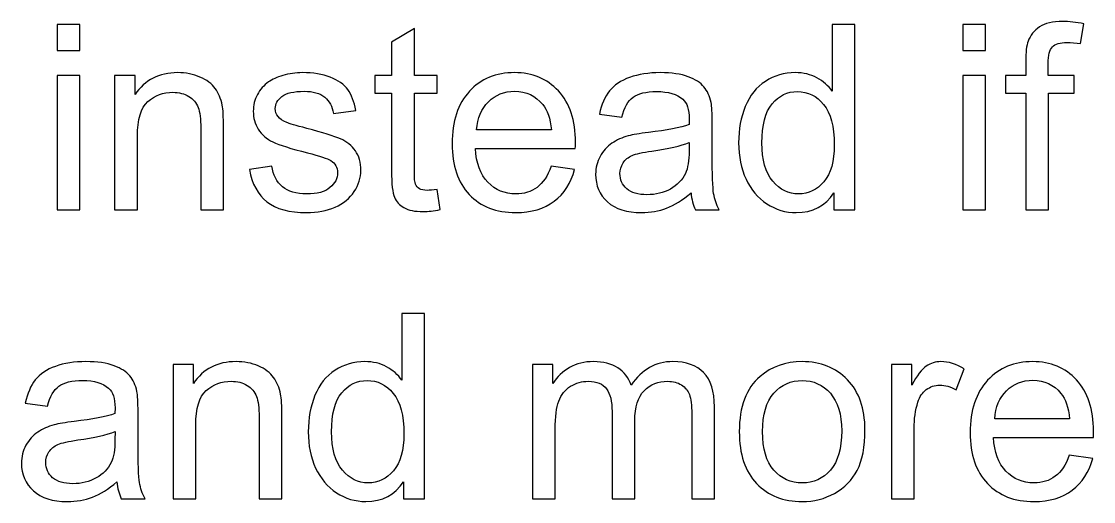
# Model space of a CAD drawing. Header units: millimetres. Extents: x 198 to 2216, y -963 to 151.
# Drawn here: x 632.9 to 738.2, y -942.4 to -895.3 of the extents above; entities that cross this region are included whole.
import ezdxf

# ---------------------------------------------------------------- set-up
doc = ezdxf.new("R2010")
doc.units = ezdxf.units.MM
doc.header["$MEASUREMENT"] = 0
doc.layers.add('Layer 1', color=7, linetype='Continuous')

msp = doc.modelspace()

# ---------------------------------------------------------------- linework, layer by layer
at = {"layer": 'Layer 1', "color": 250}
for points, knots in [([(636.4208, -898.1179), (636.4208, -898.1179), (636.4208, -895.5779), (636.4208, -895.5779), (636.4208, -895.5779), (638.656, -895.5779), (638.656, -895.5779), (638.656, -895.5779), (638.656, -898.1179), (638.656, -898.1179), (638.656, -898.1179), (636.4208, -898.1179), (636.4208, -898.1179)], [0, 0, 0, 0, 0.25, 0.25, 0.25, 0.5, 0.5, 0.5, 0.75, 0.75, 0.75, 1, 1, 1, 1]), ([(673.7418, -911.7704), (673.7418, -911.7704), (674.0466, -913.7431), (674.0466, -913.7431), (673.4201, -913.8744), (672.857, -913.9421), (672.366, -913.9421), (671.5574, -913.9421), (670.9309, -913.8151), (670.4821, -913.5569), (670.0376, -913.2986), (669.7244, -912.9642), (669.5423, -912.5451), (669.3603, -912.126), (669.2714, -911.2455), (669.2714, -909.9035), (669.2714, -909.9035), (669.2714, -902.3089), (669.2714, -902.3089), (669.2714, -902.3089), (667.6204, -902.3089), (667.6204, -902.3089), (667.6204, -902.3089), (667.6204, -900.5817), (667.6204, -900.5817), (667.6204, -900.5817), (669.2714, -900.5817), (669.2714, -900.5817), (669.2714, -900.5817), (669.2714, -897.322), (669.2714, -897.322), (669.2714, -897.322), (671.5066, -895.9801), (671.5066, -895.9801), (671.5066, -895.9801), (671.5066, -900.5817), (671.5066, -900.5817), (671.5066, -900.5817), (673.7418, -900.5817), (673.7418, -900.5817), (673.7418, -900.5817), (673.7418, -902.3089), (673.7418, -902.3089), (673.7418, -902.3089), (671.5066, -902.3089), (671.5066, -902.3089), (671.5066, -902.3089), (671.5066, -910.0305), (671.5066, -910.0305), (671.5066, -910.6697), (671.5447, -911.0804), (671.6251, -911.2624), (671.7013, -911.4444), (671.8283, -911.5884), (672.0061, -911.6984), (672.1839, -911.8043), (672.4379, -911.8593), (672.7681, -911.8593), (673.0137, -911.8593), (673.3396, -911.8297), (673.7418, -911.7704)], [0, 0, 0, 0, 0.05, 0.05, 0.05, 0.1, 0.1, 0.1, 0.15, 0.15, 0.15, 0.2, 0.2, 0.2, 0.25, 0.25, 0.25, 0.3, 0.3, 0.3, 0.35, 0.35, 0.35, 0.4, 0.4, 0.4, 0.45, 0.45, 0.45, 0.5, 0.5, 0.5, 0.55, 0.55, 0.55, 0.6, 0.6, 0.6, 0.65, 0.65, 0.65, 0.7, 0.7, 0.7, 0.75, 0.75, 0.75, 0.8, 0.8, 0.8, 0.85, 0.85, 0.85, 0.9, 0.9, 0.9, 0.95, 0.95, 0.95, 1, 1, 1, 1]), ([(712.7096, -913.7643), (712.7096, -913.7643), (712.7096, -912.0921), (712.7096, -912.0921), (711.8756, -913.3918), (710.648, -914.0437), (709.0266, -914.0437), (707.9767, -914.0437), (707.0115, -913.7558), (706.1352, -913.1759), (705.2547, -912.6001), (704.5731, -911.7916), (704.0863, -910.7586), (703.6037, -909.7215), (703.3624, -908.5319), (703.3624, -907.1857), (703.3624, -905.8734), (703.5825, -904.6838), (704.0186, -903.6128), (704.4588, -902.546), (705.115, -901.7247), (705.9913, -901.1574), (706.8634, -900.5859), (707.8455, -900.3023), (708.925, -900.3023), (709.7209, -900.3023), (710.4278, -900.4716), (711.0459, -900.8061), (711.664, -901.1405), (712.1677, -901.5808), (712.5572, -902.1184), (712.5572, -902.1184), (712.5572, -895.5779), (712.5572, -895.5779), (712.5572, -895.5779), (714.7924, -895.5779), (714.7924, -895.5779), (714.7924, -895.5779), (714.7924, -913.7643), (714.7924, -913.7643), (714.7924, -913.7643), (712.7096, -913.7643), (712.7096, -913.7643)], [0, 0, 0, 0, 0.07142857, 0.07142857, 0.07142857, 0.14285714, 0.14285714, 0.14285714, 0.21428571, 0.21428571, 0.21428571, 0.28571429, 0.28571429, 0.28571429, 0.35714286, 0.35714286, 0.35714286, 0.42857143, 0.42857143, 0.42857143, 0.5, 0.5, 0.5, 0.57142857, 0.57142857, 0.57142857, 0.64285714, 0.64285714, 0.64285714, 0.71428571, 0.71428571, 0.71428571, 0.78571429, 0.78571429, 0.78571429, 0.85714286, 0.85714286, 0.85714286, 0.92857143, 0.92857143, 0.92857143, 1, 1, 1, 1]), ([(725.3842, -898.1179), (725.3842, -898.1179), (725.3842, -895.5779), (725.3842, -895.5779), (725.3842, -895.5779), (727.6194, -895.5779), (727.6194, -895.5779), (727.6194, -895.5779), (727.6194, -898.1179), (727.6194, -898.1179), (727.6194, -898.1179), (725.3842, -898.1179), (725.3842, -898.1179)], [0, 0, 0, 0, 0.25, 0.25, 0.25, 0.5, 0.5, 0.5, 0.75, 0.75, 0.75, 1, 1, 1, 1]), ([(731.5606, -913.7643), (731.5606, -913.7643), (731.5606, -902.3089), (731.5606, -902.3089), (731.5606, -902.3089), (729.5794, -902.3089), (729.5794, -902.3089), (729.5794, -902.3089), (729.5794, -900.5817), (729.5794, -900.5817), (729.5794, -900.5817), (731.5606, -900.5817), (731.5606, -900.5817), (731.5606, -900.5817), (731.5606, -899.1847), (731.5606, -899.1847), (731.5606, -898.2999), (731.6368, -897.6438), (731.7934, -897.2162), (732.0093, -896.6405), (732.3819, -896.1706), (732.9237, -895.8107), (733.4614, -895.4509), (734.2191, -895.2731), (735.1928, -895.2731), (735.8236, -895.2731), (736.5178, -895.3493), (737.2798, -895.4975), (737.2798, -895.4975), (736.9454, -897.4533), (736.9454, -897.4533), (736.4797, -897.3728), (736.0437, -897.3305), (735.6288, -897.3305), (734.9515, -897.3305), (734.4731, -897.4744), (734.1895, -897.7623), (733.9101, -898.0502), (733.7704, -898.5878), (733.7704, -899.3752), (733.7704, -899.3752), (733.7704, -900.5817), (733.7704, -900.5817), (733.7704, -900.5817), (736.3358, -900.5817), (736.3358, -900.5817), (736.3358, -900.5817), (736.3358, -902.3089), (736.3358, -902.3089), (736.3358, -902.3089), (733.7958, -902.3089), (733.7958, -902.3089), (733.7958, -902.3089), (733.7958, -913.7643), (733.7958, -913.7643), (733.7958, -913.7643), (731.5606, -913.7643), (731.5606, -913.7643)], [0, 0, 0, 0, 0.05263158, 0.05263158, 0.05263158, 0.10526316, 0.10526316, 0.10526316, 0.15789474, 0.15789474, 0.15789474, 0.21052632, 0.21052632, 0.21052632, 0.26315789, 0.26315789, 0.26315789, 0.31578947, 0.31578947, 0.31578947, 0.36842105, 0.36842105, 0.36842105, 0.42105263, 0.42105263, 0.42105263, 0.47368421, 0.47368421, 0.47368421, 0.52631579, 0.52631579, 0.52631579, 0.57894737, 0.57894737, 0.57894737, 0.63157895, 0.63157895, 0.63157895, 0.68421053, 0.68421053, 0.68421053, 0.73684211, 0.73684211, 0.73684211, 0.78947368, 0.78947368, 0.78947368, 0.84210526, 0.84210526, 0.84210526, 0.89473684, 0.89473684, 0.89473684, 0.94736842, 0.94736842, 0.94736842, 1, 1, 1, 1]), ([(642.0638, -913.7643), (642.0638, -913.7643), (642.0638, -900.5817), (642.0638, -900.5817), (642.0638, -900.5817), (644.0704, -900.5817), (644.0704, -900.5817), (644.0704, -900.5817), (644.0704, -902.4528), (644.0704, -902.4528), (645.0356, -901.0177), (646.4326, -900.3023), (648.2572, -900.3023), (649.053, -900.3023), (649.7812, -900.4462), (650.4458, -900.7299), (651.1104, -901.0135), (651.61, -901.3903), (651.9402, -901.8517), (652.2704, -902.3131), (652.5032, -902.8635), (652.6344, -903.4985), (652.7149, -903.9133), (652.7572, -904.6372), (652.7572, -905.6702), (652.7572, -905.6702), (652.7572, -913.7643), (652.7572, -913.7643), (652.7572, -913.7643), (650.522, -913.7643), (650.522, -913.7643), (650.522, -913.7643), (650.522, -905.7548), (650.522, -905.7548), (650.522, -904.8447), (650.4373, -904.1631), (650.2638, -903.7144), (650.0902, -903.2656), (649.7812, -902.9058), (649.3409, -902.6349), (648.9006, -902.3682), (648.3799, -902.2327), (647.7873, -902.2327), (646.839, -902.2327), (646.022, -902.5333), (645.3319, -903.1386), (644.6419, -903.7398), (644.299, -904.887), (644.299, -906.5719), (644.299, -906.5719), (644.299, -913.7643), (644.299, -913.7643), (644.299, -913.7643), (642.0638, -913.7643), (642.0638, -913.7643)], [0, 0, 0, 0, 0.05555556, 0.05555556, 0.05555556, 0.11111111, 0.11111111, 0.11111111, 0.16666667, 0.16666667, 0.16666667, 0.22222222, 0.22222222, 0.22222222, 0.27777778, 0.27777778, 0.27777778, 0.33333333, 0.33333333, 0.33333333, 0.38888889, 0.38888889, 0.38888889, 0.44444444, 0.44444444, 0.44444444, 0.5, 0.5, 0.5, 0.55555556, 0.55555556, 0.55555556, 0.61111111, 0.61111111, 0.61111111, 0.66666667, 0.66666667, 0.66666667, 0.72222222, 0.72222222, 0.72222222, 0.77777778, 0.77777778, 0.77777778, 0.83333333, 0.83333333, 0.83333333, 0.88888889, 0.88888889, 0.88888889, 0.94444444, 0.94444444, 0.94444444, 1, 1, 1, 1]), ([(655.3014, -909.8273), (655.3014, -909.8273), (657.5112, -909.4717), (657.5112, -909.4717), (657.634, -910.3565), (657.9811, -911.0338), (658.5484, -911.5079), (659.1156, -911.9778), (659.9115, -912.2149), (660.9275, -912.2149), (661.9562, -912.2149), (662.7182, -912.0075), (663.2177, -911.5884), (663.713, -911.1735), (663.9628, -910.6824), (663.9628, -910.1194), (663.9628, -909.6156), (663.7384, -909.2177), (663.2939, -908.9298), (662.9807, -908.7309), (662.2187, -908.4811), (661.0079, -908.1721), (659.3739, -907.7614), (658.2436, -907.4058), (657.6086, -907.1053), (656.9778, -906.8005), (656.4994, -906.3856), (656.1735, -905.8522), (655.8475, -905.323), (655.6824, -904.7346), (655.6824, -904.0911), (655.6824, -903.5027), (655.8179, -902.9608), (656.0846, -902.4613), (656.3555, -901.9618), (656.7196, -901.5469), (657.181, -901.2167), (657.5281, -900.9627), (658.0023, -900.7468), (658.5992, -900.569), (659.2003, -900.3912), (659.8395, -900.3023), (660.5253, -900.3023), (661.5583, -900.3023), (662.4642, -900.4505), (663.2431, -900.751), (664.0263, -901.0474), (664.602, -901.4538), (664.9746, -901.9618), (665.3429, -902.474), (665.6011, -903.1556), (665.7408, -904.0107), (665.7408, -904.0107), (663.5564, -904.3155), (663.5564, -904.3155), (663.459, -903.6297), (663.1712, -903.0921), (662.697, -902.7068), (662.2229, -902.3216), (661.554, -902.1311), (660.6862, -902.1311), (659.666, -902.1311), (658.9336, -902.3004), (658.4976, -902.6391), (658.0615, -902.9778), (657.8414, -903.3757), (657.8414, -903.8287), (657.8414, -904.1165), (657.9303, -904.379), (658.1123, -904.6118), (658.2944, -904.8489), (658.578, -905.0479), (658.9675, -905.2045), (659.1918, -905.2892), (659.8438, -905.4797), (660.936, -905.776), (662.5108, -906.1951), (663.6114, -906.5422), (664.238, -906.8089), (664.8645, -907.0756), (665.3556, -907.4693), (665.7112, -907.9773), (666.071, -908.4896), (666.2488, -909.1246), (666.2488, -909.8866), (666.2488, -910.6274), (666.0329, -911.3259), (665.5969, -911.9821), (665.1608, -912.6382), (664.5343, -913.1462), (663.7173, -913.5061), (662.896, -913.8659), (661.9689, -914.0437), (660.936, -914.0437), (659.2257, -914.0437), (657.9176, -913.6881), (657.0201, -912.9811), (656.1227, -912.2699), (655.5512, -911.2201), (655.3014, -909.8273)], [0, 0, 0, 0, 0.03030303, 0.03030303, 0.03030303, 0.06060606, 0.06060606, 0.06060606, 0.09090909, 0.09090909, 0.09090909, 0.12121212, 0.12121212, 0.12121212, 0.15151515, 0.15151515, 0.15151515, 0.18181818, 0.18181818, 0.18181818, 0.21212121, 0.21212121, 0.21212121, 0.24242424, 0.24242424, 0.24242424, 0.27272727, 0.27272727, 0.27272727, 0.3030303, 0.3030303, 0.3030303, 0.33333333, 0.33333333, 0.33333333, 0.36363636, 0.36363636, 0.36363636, 0.39393939, 0.39393939, 0.39393939, 0.42424242, 0.42424242, 0.42424242, 0.45454545, 0.45454545, 0.45454545, 0.48484848, 0.48484848, 0.48484848, 0.51515152, 0.51515152, 0.51515152, 0.54545455, 0.54545455, 0.54545455, 0.57575758, 0.57575758, 0.57575758, 0.60606061, 0.60606061, 0.60606061, 0.63636364, 0.63636364, 0.63636364, 0.66666667, 0.66666667, 0.66666667, 0.6969697, 0.6969697, 0.6969697, 0.72727273, 0.72727273, 0.72727273, 0.75757576, 0.75757576, 0.75757576, 0.78787879, 0.78787879, 0.78787879, 0.81818182, 0.81818182, 0.81818182, 0.84848485, 0.84848485, 0.84848485, 0.87878788, 0.87878788, 0.87878788, 0.90909091, 0.90909091, 0.90909091, 0.93939394, 0.93939394, 0.93939394, 0.96969697, 0.96969697, 0.96969697, 1, 1, 1, 1]), ([(684.939, -909.4971), (684.939, -909.4971), (687.2504, -909.8019), (687.2504, -909.8019), (686.8906, -911.1439), (686.2175, -912.1895), (685.2353, -912.9303), (684.2532, -913.6712), (683.0001, -914.0437), (681.4719, -914.0437), (679.55, -914.0437), (678.026, -913.451), (676.8999, -912.2657), (675.7738, -911.0846), (675.2108, -909.4209), (675.2108, -907.2831), (675.2108, -905.0733), (675.7781, -903.3545), (676.9168, -902.1353), (678.0556, -900.9119), (679.533, -900.3023), (681.3491, -900.3023), (683.106, -900.3023), (684.5411, -900.8992), (685.6544, -902.0972), (686.7678, -903.2953), (687.3266, -904.9801), (687.3266, -907.1518), (687.3266, -907.2831), (687.3224, -907.482), (687.3139, -907.7445), (687.3139, -907.7445), (677.4968, -907.7445), (677.4968, -907.7445), (677.5815, -909.1881), (677.9879, -910.2972), (678.7245, -911.0634), (679.4568, -911.8297), (680.3755, -912.2149), (681.4719, -912.2149), (682.2889, -912.2149), (682.9874, -911.999), (683.5632, -911.5672), (684.1431, -911.1354), (684.6003, -910.4454), (684.939, -909.4971)], [0, 0, 0, 0, 0.06666667, 0.06666667, 0.06666667, 0.13333333, 0.13333333, 0.13333333, 0.2, 0.2, 0.2, 0.26666667, 0.26666667, 0.26666667, 0.33333333, 0.33333333, 0.33333333, 0.4, 0.4, 0.4, 0.46666667, 0.46666667, 0.46666667, 0.53333333, 0.53333333, 0.53333333, 0.6, 0.6, 0.6, 0.66666667, 0.66666667, 0.66666667, 0.73333333, 0.73333333, 0.73333333, 0.8, 0.8, 0.8, 0.86666667, 0.86666667, 0.86666667, 0.93333333, 0.93333333, 0.93333333, 1, 1, 1, 1]), ([(698.6846, -912.1133), (697.8549, -912.8203), (697.0548, -913.3156), (696.2885, -913.6077), (695.5223, -913.8998), (694.701, -914.0437), (693.8205, -914.0437), (692.3727, -914.0437), (691.2593, -913.6923), (690.4804, -912.9854), (689.7015, -912.2826), (689.312, -911.3809), (689.312, -910.2845), (689.312, -909.641), (689.4602, -909.0526), (689.7523, -908.5192), (690.0486, -907.9858), (690.4338, -907.5625), (690.908, -907.2407), (691.3863, -906.919), (691.9197, -906.6735), (692.5166, -906.5084), (692.9569, -906.3941), (693.6215, -906.284), (694.5063, -906.1739), (696.3097, -905.9623), (697.6432, -905.704), (698.4941, -905.4077), (698.5026, -905.1029), (698.5068, -904.9082), (698.5068, -904.8277), (698.5068, -903.9218), (698.2951, -903.2826), (697.8718, -902.91), (697.3003, -902.4063), (696.4494, -902.1565), (695.3233, -902.1565), (694.2692, -902.1565), (693.4903, -902.3428), (692.9908, -902.7111), (692.487, -903.0794), (692.1187, -903.7313), (691.8774, -904.6711), (691.8774, -904.6711), (689.693, -904.3663), (689.693, -904.3663), (689.892, -903.4307), (690.2179, -902.673), (690.6751, -902.0972), (691.1323, -901.5215), (691.7927, -901.0812), (692.6563, -900.768), (693.5157, -900.4589), (694.519, -900.3023), (695.6535, -900.3023), (696.7796, -900.3023), (697.6982, -900.4335), (698.4052, -900.7002), (699.1079, -900.9669), (699.6286, -901.2971), (699.9588, -901.6993), (700.289, -902.1015), (700.5219, -902.6095), (700.6573, -903.2233), (700.7293, -903.6043), (700.7674, -904.2901), (700.7674, -905.2765), (700.7674, -905.2765), (700.7674, -908.2398), (700.7674, -908.2398), (700.7674, -910.3099), (700.814, -911.618), (700.9071, -912.1726), (700.996, -912.7271), (701.1823, -913.2563), (701.4532, -913.7643), (701.4532, -913.7643), (699.1164, -913.7643), (699.1164, -913.7643), (698.892, -913.2944), (698.7481, -912.7441), (698.6846, -912.1133)], [0, 0, 0, 0, 0.03703704, 0.03703704, 0.03703704, 0.07407407, 0.07407407, 0.07407407, 0.11111111, 0.11111111, 0.11111111, 0.14814815, 0.14814815, 0.14814815, 0.18518519, 0.18518519, 0.18518519, 0.22222222, 0.22222222, 0.22222222, 0.25925926, 0.25925926, 0.25925926, 0.2962963, 0.2962963, 0.2962963, 0.33333333, 0.33333333, 0.33333333, 0.37037037, 0.37037037, 0.37037037, 0.40740741, 0.40740741, 0.40740741, 0.44444444, 0.44444444, 0.44444444, 0.48148148, 0.48148148, 0.48148148, 0.51851852, 0.51851852, 0.51851852, 0.55555556, 0.55555556, 0.55555556, 0.59259259, 0.59259259, 0.59259259, 0.62962963, 0.62962963, 0.62962963, 0.66666667, 0.66666667, 0.66666667, 0.7037037, 0.7037037, 0.7037037, 0.74074074, 0.74074074, 0.74074074, 0.77777778, 0.77777778, 0.77777778, 0.81481481, 0.81481481, 0.81481481, 0.85185185, 0.85185185, 0.85185185, 0.88888889, 0.88888889, 0.88888889, 0.92592593, 0.92592593, 0.92592593, 0.96296296, 0.96296296, 0.96296296, 1, 1, 1, 1]), ([(636.4208, -913.7643), (636.4208, -913.7643), (636.4208, -900.5817), (636.4208, -900.5817), (636.4208, -900.5817), (638.656, -900.5817), (638.656, -900.5817), (638.656, -900.5817), (638.656, -913.7643), (638.656, -913.7643), (638.656, -913.7643), (636.4208, -913.7643), (636.4208, -913.7643)], [0, 0, 0, 0, 0.25, 0.25, 0.25, 0.5, 0.5, 0.5, 0.75, 0.75, 0.75, 1, 1, 1, 1]), ([(725.3842, -913.7643), (725.3842, -913.7643), (725.3842, -900.5817), (725.3842, -900.5817), (725.3842, -900.5817), (727.6194, -900.5817), (727.6194, -900.5817), (727.6194, -900.5817), (727.6194, -913.7643), (727.6194, -913.7643), (727.6194, -913.7643), (725.3842, -913.7643), (725.3842, -913.7643)], [0, 0, 0, 0, 0.25, 0.25, 0.25, 0.5, 0.5, 0.5, 0.75, 0.75, 0.75, 1, 1, 1, 1]), ([(677.6238, -905.9157), (677.6238, -905.9157), (684.9644, -905.9157), (684.9644, -905.9157), (684.867, -904.8066), (684.5834, -903.9768), (684.122, -903.4223), (683.415, -902.5629), (682.4921, -902.1311), (681.3618, -902.1311), (680.3374, -902.1311), (679.478, -902.474), (678.7795, -903.1598), (678.0852, -903.8456), (677.7, -904.7642), (677.6238, -905.9157)], [0, 0, 0, 0, 0.2, 0.2, 0.2, 0.4, 0.4, 0.4, 0.6, 0.6, 0.6, 0.8, 0.8, 0.8, 1, 1, 1, 1]), ([(705.6484, -907.1899), (705.6484, -908.8748), (706.004, -910.1321), (706.7194, -910.9661), (707.4306, -911.8), (708.2731, -912.2149), (709.2425, -912.2149), (710.2204, -912.2149), (711.0501, -911.817), (711.7359, -911.0211), (712.4175, -910.2252), (712.7604, -909.0103), (712.7604, -907.3762), (712.7604, -905.5813), (712.4133, -904.2605), (711.7148, -903.418), (711.0205, -902.5756), (710.1611, -902.1565), (709.1409, -902.1565), (708.1461, -902.1565), (707.3163, -902.5587), (706.6475, -903.3672), (705.9828, -904.1758), (705.6484, -905.45), (705.6484, -907.1899)], [0, 0, 0, 0, 0.125, 0.125, 0.125, 0.25, 0.25, 0.25, 0.375, 0.375, 0.375, 0.5, 0.5, 0.5, 0.625, 0.625, 0.625, 0.75, 0.75, 0.75, 0.875, 0.875, 0.875, 1, 1, 1, 1]), ([(698.5068, -907.1603), (697.694, -907.4905), (696.4748, -907.7699), (694.8492, -907.9985), (693.9263, -908.1297), (693.2744, -908.2779), (692.8934, -908.443), (692.5124, -908.6081), (692.2203, -908.8494), (692.0129, -909.1627), (691.8054, -909.4802), (691.6996, -909.8315), (691.6996, -910.221), (691.6996, -910.8094), (691.924, -911.3047), (692.3769, -911.6984), (692.8299, -912.0921), (693.4903, -912.2911), (694.3581, -912.2911), (695.2175, -912.2911), (695.9837, -912.1048), (696.6568, -911.7281), (697.3257, -911.3555), (697.821, -910.8433), (698.1343, -910.1956), (698.3756, -909.6918), (698.4941, -908.951), (698.4941, -907.9731), (698.4941, -907.9731), (698.5068, -907.1603), (698.5068, -907.1603)], [0, 0, 0, 0, 0.1, 0.1, 0.1, 0.2, 0.2, 0.2, 0.3, 0.3, 0.3, 0.4, 0.4, 0.4, 0.5, 0.5, 0.5, 0.6, 0.6, 0.6, 0.7, 0.7, 0.7, 0.8, 0.8, 0.8, 0.9, 0.9, 0.9, 1, 1, 1, 1]), ([(670.4312, -942.1404), (670.4312, -942.1404), (670.4312, -940.4682), (670.4312, -940.4682), (669.5972, -941.7679), (668.3696, -942.4198), (666.7482, -942.4198), (665.6983, -942.4198), (664.7331, -942.1319), (663.8568, -941.552), (662.9763, -940.9762), (662.2947, -940.1677), (661.8079, -939.1347), (661.3253, -938.0976), (661.084, -936.908), (661.084, -935.5618), (661.084, -934.2495), (661.3041, -933.0599), (661.7402, -931.9889), (662.1804, -930.9221), (662.8366, -930.1008), (663.7129, -929.5335), (664.585, -928.962), (665.5671, -928.6784), (666.6466, -928.6784), (667.4425, -928.6784), (668.1494, -928.8477), (668.7675, -929.1822), (669.3856, -929.5166), (669.8893, -929.9569), (670.2788, -930.4945), (670.2788, -930.4945), (670.2788, -923.954), (670.2788, -923.954), (670.2788, -923.954), (672.514, -923.954), (672.514, -923.954), (672.514, -923.954), (672.514, -942.1404), (672.514, -942.1404), (672.514, -942.1404), (670.4312, -942.1404), (670.4312, -942.1404)], [0, 0, 0, 0, 0.07142857, 0.07142857, 0.07142857, 0.14285714, 0.14285714, 0.14285714, 0.21428571, 0.21428571, 0.21428571, 0.28571429, 0.28571429, 0.28571429, 0.35714286, 0.35714286, 0.35714286, 0.42857143, 0.42857143, 0.42857143, 0.5, 0.5, 0.5, 0.57142857, 0.57142857, 0.57142857, 0.64285714, 0.64285714, 0.64285714, 0.71428571, 0.71428571, 0.71428571, 0.78571429, 0.78571429, 0.78571429, 0.85714286, 0.85714286, 0.85714286, 0.92857143, 0.92857143, 0.92857143, 1, 1, 1, 1]), ([(642.2796, -940.4894), (641.4499, -941.1964), (640.6498, -941.6917), (639.8835, -941.9838), (639.1173, -942.2759), (638.296, -942.4198), (637.4155, -942.4198), (635.9677, -942.4198), (634.8543, -942.0684), (634.0754, -941.3615), (633.2965, -940.6587), (632.907, -939.757), (632.907, -938.6606), (632.907, -938.0171), (633.0552, -937.4287), (633.3473, -936.8953), (633.6436, -936.3619), (634.0288, -935.9386), (634.503, -935.6168), (634.9813, -935.2951), (635.5147, -935.0496), (636.1116, -934.8845), (636.5519, -934.7702), (637.2165, -934.6601), (638.1013, -934.55), (639.9047, -934.3384), (641.2382, -934.0801), (642.0891, -933.7838), (642.0976, -933.479), (642.1018, -933.2843), (642.1018, -933.2038), (642.1018, -932.2979), (641.8901, -931.6587), (641.4668, -931.2861), (640.8953, -930.7824), (640.0444, -930.5326), (638.9183, -930.5326), (637.8642, -930.5326), (637.0853, -930.7189), (636.5858, -931.0872), (636.082, -931.4555), (635.7137, -932.1074), (635.4724, -933.0472), (635.4724, -933.0472), (633.288, -932.7424), (633.288, -932.7424), (633.487, -931.8068), (633.8129, -931.0491), (634.2701, -930.4733), (634.7273, -929.8976), (635.3877, -929.4573), (636.2513, -929.1441), (637.1107, -928.835), (638.114, -928.6784), (639.2485, -928.6784), (640.3746, -928.6784), (641.2932, -928.8096), (642.0002, -929.0763), (642.7029, -929.343), (643.2236, -929.6732), (643.5538, -930.0754), (643.884, -930.4776), (644.1169, -930.9856), (644.2523, -931.5994), (644.3243, -931.9804), (644.3624, -932.6662), (644.3624, -933.6526), (644.3624, -933.6526), (644.3624, -936.6159), (644.3624, -936.6159), (644.3624, -938.686), (644.409, -939.9941), (644.5021, -940.5487), (644.591, -941.1032), (644.7773, -941.6324), (645.0482, -942.1404), (645.0482, -942.1404), (642.7114, -942.1404), (642.7114, -942.1404), (642.487, -941.6705), (642.3431, -941.1202), (642.2796, -940.4894)], [0, 0, 0, 0, 0.03703704, 0.03703704, 0.03703704, 0.07407407, 0.07407407, 0.07407407, 0.11111111, 0.11111111, 0.11111111, 0.14814815, 0.14814815, 0.14814815, 0.18518519, 0.18518519, 0.18518519, 0.22222222, 0.22222222, 0.22222222, 0.25925926, 0.25925926, 0.25925926, 0.2962963, 0.2962963, 0.2962963, 0.33333333, 0.33333333, 0.33333333, 0.37037037, 0.37037037, 0.37037037, 0.40740741, 0.40740741, 0.40740741, 0.44444444, 0.44444444, 0.44444444, 0.48148148, 0.48148148, 0.48148148, 0.51851852, 0.51851852, 0.51851852, 0.55555556, 0.55555556, 0.55555556, 0.59259259, 0.59259259, 0.59259259, 0.62962963, 0.62962963, 0.62962963, 0.66666667, 0.66666667, 0.66666667, 0.7037037, 0.7037037, 0.7037037, 0.74074074, 0.74074074, 0.74074074, 0.77777778, 0.77777778, 0.77777778, 0.81481481, 0.81481481, 0.81481481, 0.85185185, 0.85185185, 0.85185185, 0.88888889, 0.88888889, 0.88888889, 0.92592593, 0.92592593, 0.92592593, 0.96296296, 0.96296296, 0.96296296, 1, 1, 1, 1]), ([(647.7956, -942.1404), (647.7956, -942.1404), (647.7956, -928.9578), (647.7956, -928.9578), (647.7956, -928.9578), (649.8022, -928.9578), (649.8022, -928.9578), (649.8022, -928.9578), (649.8022, -930.8289), (649.8022, -930.8289), (650.7674, -929.3938), (652.1644, -928.6784), (653.989, -928.6784), (654.7848, -928.6784), (655.513, -928.8223), (656.1776, -929.106), (656.8422, -929.3896), (657.3418, -929.7664), (657.672, -930.2278), (658.0022, -930.6892), (658.235, -931.2396), (658.3662, -931.8746), (658.4467, -932.2894), (658.489, -933.0133), (658.489, -934.0463), (658.489, -934.0463), (658.489, -942.1404), (658.489, -942.1404), (658.489, -942.1404), (656.2538, -942.1404), (656.2538, -942.1404), (656.2538, -942.1404), (656.2538, -934.1309), (656.2538, -934.1309), (656.2538, -933.2208), (656.1691, -932.5392), (655.9956, -932.0905), (655.822, -931.6417), (655.513, -931.2819), (655.0727, -931.011), (654.6324, -930.7443), (654.1117, -930.6088), (653.5191, -930.6088), (652.5708, -930.6088), (651.7538, -930.9094), (651.0637, -931.5147), (650.3737, -932.1159), (650.0308, -933.2631), (650.0308, -934.948), (650.0308, -934.948), (650.0308, -942.1404), (650.0308, -942.1404), (650.0308, -942.1404), (647.7956, -942.1404), (647.7956, -942.1404)], [0, 0, 0, 0, 0.05555556, 0.05555556, 0.05555556, 0.11111111, 0.11111111, 0.11111111, 0.16666667, 0.16666667, 0.16666667, 0.22222222, 0.22222222, 0.22222222, 0.27777778, 0.27777778, 0.27777778, 0.33333333, 0.33333333, 0.33333333, 0.38888889, 0.38888889, 0.38888889, 0.44444444, 0.44444444, 0.44444444, 0.5, 0.5, 0.5, 0.55555556, 0.55555556, 0.55555556, 0.61111111, 0.61111111, 0.61111111, 0.66666667, 0.66666667, 0.66666667, 0.72222222, 0.72222222, 0.72222222, 0.77777778, 0.77777778, 0.77777778, 0.83333333, 0.83333333, 0.83333333, 0.88888889, 0.88888889, 0.88888889, 0.94444444, 0.94444444, 0.94444444, 1, 1, 1, 1]), ([(683.1058, -942.1404), (683.1058, -942.1404), (683.1058, -928.9578), (683.1058, -928.9578), (683.1058, -928.9578), (685.1124, -928.9578), (685.1124, -928.9578), (685.1124, -928.9578), (685.1124, -930.8205), (685.1124, -930.8205), (685.523, -930.177), (686.0734, -929.6563), (686.7592, -929.2668), (687.445, -928.8731), (688.2239, -928.6784), (689.1002, -928.6784), (690.0739, -928.6784), (690.874, -928.8816), (691.4963, -929.2838), (692.1186, -929.6902), (692.5588, -930.2532), (692.8128, -930.9813), (693.8627, -929.4446), (695.2216, -928.6784), (696.898, -928.6784), (698.2103, -928.6784), (699.2221, -929.0382), (699.9248, -929.7621), (700.6318, -930.486), (700.9874, -931.5994), (700.9874, -933.1022), (700.9874, -933.1022), (700.9874, -942.1404), (700.9874, -942.1404), (700.9874, -942.1404), (698.7522, -942.1404), (698.7522, -942.1404), (698.7522, -942.1404), (698.7522, -933.8431), (698.7522, -933.8431), (698.7522, -932.9541), (698.676, -932.3106), (698.5321, -931.9169), (698.3881, -931.5232), (698.1257, -931.2099), (697.7404, -930.9686), (697.3594, -930.7273), (696.9107, -930.6088), (696.3985, -930.6088), (695.4671, -930.6088), (694.6967, -930.9178), (694.0828, -931.5317), (693.469, -932.1497), (693.1642, -933.1361), (693.1642, -934.4908), (693.1642, -934.4908), (693.1642, -942.1404), (693.1642, -942.1404), (693.1642, -942.1404), (690.929, -942.1404), (690.929, -942.1404), (690.929, -942.1404), (690.929, -933.5848), (690.929, -933.5848), (690.929, -932.5942), (690.747, -931.8492), (690.3829, -931.3539), (690.0188, -930.8586), (689.4219, -930.6088), (688.5964, -930.6088), (687.9699, -930.6088), (687.3899, -930.7739), (686.8565, -931.1041), (686.3231, -931.4343), (685.9379, -931.9169), (685.6966, -932.5561), (685.4595, -933.1911), (685.341, -934.1098), (685.341, -935.3078), (685.341, -935.3078), (685.341, -942.1404), (685.341, -942.1404), (685.341, -942.1404), (683.1058, -942.1404), (683.1058, -942.1404)], [0, 0, 0, 0, 0.03571429, 0.03571429, 0.03571429, 0.07142857, 0.07142857, 0.07142857, 0.10714286, 0.10714286, 0.10714286, 0.14285714, 0.14285714, 0.14285714, 0.17857143, 0.17857143, 0.17857143, 0.21428571, 0.21428571, 0.21428571, 0.25, 0.25, 0.25, 0.28571429, 0.28571429, 0.28571429, 0.32142857, 0.32142857, 0.32142857, 0.35714286, 0.35714286, 0.35714286, 0.39285714, 0.39285714, 0.39285714, 0.42857143, 0.42857143, 0.42857143, 0.46428571, 0.46428571, 0.46428571, 0.5, 0.5, 0.5, 0.53571429, 0.53571429, 0.53571429, 0.57142857, 0.57142857, 0.57142857, 0.60714286, 0.60714286, 0.60714286, 0.64285714, 0.64285714, 0.64285714, 0.67857143, 0.67857143, 0.67857143, 0.71428571, 0.71428571, 0.71428571, 0.75, 0.75, 0.75, 0.78571429, 0.78571429, 0.78571429, 0.82142857, 0.82142857, 0.82142857, 0.85714286, 0.85714286, 0.85714286, 0.89285714, 0.89285714, 0.89285714, 0.92857143, 0.92857143, 0.92857143, 0.96428571, 0.96428571, 0.96428571, 1, 1, 1, 1]), ([(703.4258, -935.5491), (703.4258, -933.1149), (704.1031, -931.3115), (705.462, -930.1389), (706.5923, -929.1652), (707.9766, -928.6784), (709.6065, -928.6784), (711.4141, -928.6784), (712.8958, -929.2711), (714.0472, -930.4564), (715.1945, -931.6375), (715.7702, -933.2758), (715.7702, -935.3628), (715.7702, -937.0562), (715.5162, -938.3854), (715.0082, -939.3549), (714.5002, -940.3243), (713.7594, -941.0778), (712.7857, -941.6155), (711.8163, -942.1531), (710.7537, -942.4198), (709.6065, -942.4198), (707.7607, -942.4198), (706.2706, -941.8314), (705.1318, -940.6503), (703.9931, -939.4692), (703.4258, -937.7674), (703.4258, -935.5491)], [0, 0, 0, 0, 0.11111111, 0.11111111, 0.11111111, 0.22222222, 0.22222222, 0.22222222, 0.33333333, 0.33333333, 0.33333333, 0.44444444, 0.44444444, 0.44444444, 0.55555556, 0.55555556, 0.55555556, 0.66666667, 0.66666667, 0.66666667, 0.77777778, 0.77777778, 0.77777778, 0.88888889, 0.88888889, 0.88888889, 1, 1, 1, 1]), ([(718.3652, -942.1404), (718.3652, -942.1404), (718.3652, -928.9578), (718.3652, -928.9578), (718.3652, -928.9578), (720.3718, -928.9578), (720.3718, -928.9578), (720.3718, -928.9578), (720.3718, -930.9771), (720.3718, -930.9771), (720.884, -930.0415), (721.3582, -929.4235), (721.7942, -929.1271), (722.2302, -928.8266), (722.7086, -928.6784), (723.2293, -928.6784), (723.9828, -928.6784), (724.7491, -928.9155), (725.528, -929.3854), (725.528, -929.3854), (724.7321, -931.447), (724.7321, -931.447), (724.1903, -931.1422), (723.6484, -930.9898), (723.1065, -930.9898), (722.6197, -930.9898), (722.1837, -931.138), (721.7984, -931.4301), (721.4132, -931.7222), (721.138, -932.1286), (720.9729, -932.6493), (720.7232, -933.4409), (720.6004, -934.3087), (720.6004, -935.2528), (720.6004, -935.2528), (720.6004, -942.1404), (720.6004, -942.1404), (720.6004, -942.1404), (718.3652, -942.1404), (718.3652, -942.1404)], [0, 0, 0, 0, 0.07692308, 0.07692308, 0.07692308, 0.15384615, 0.15384615, 0.15384615, 0.23076923, 0.23076923, 0.23076923, 0.30769231, 0.30769231, 0.30769231, 0.38461538, 0.38461538, 0.38461538, 0.46153846, 0.46153846, 0.46153846, 0.53846154, 0.53846154, 0.53846154, 0.61538462, 0.61538462, 0.61538462, 0.69230769, 0.69230769, 0.69230769, 0.76923077, 0.76923077, 0.76923077, 0.84615385, 0.84615385, 0.84615385, 0.92307692, 0.92307692, 0.92307692, 1, 1, 1, 1]), ([(735.8404, -937.8732), (735.8404, -937.8732), (738.1518, -938.178), (738.1518, -938.178), (737.792, -939.52), (737.1189, -940.5656), (736.1367, -941.3064), (735.1546, -942.0473), (733.9015, -942.4198), (732.3733, -942.4198), (730.4514, -942.4198), (728.9274, -941.8271), (727.8013, -940.6418), (726.6752, -939.4607), (726.1122, -937.797), (726.1122, -935.6592), (726.1122, -933.4494), (726.6795, -931.7306), (727.8182, -930.5114), (728.957, -929.288), (730.4344, -928.6784), (732.2505, -928.6784), (734.0074, -928.6784), (735.4425, -929.2753), (736.5558, -930.4733), (737.6692, -931.6714), (738.228, -933.3562), (738.228, -935.5279), (738.228, -935.6592), (738.2238, -935.8581), (738.2153, -936.1206), (738.2153, -936.1206), (728.3982, -936.1206), (728.3982, -936.1206), (728.4829, -937.5642), (728.8893, -938.6733), (729.6259, -939.4395), (730.3582, -940.2058), (731.2769, -940.591), (732.3733, -940.591), (733.1903, -940.591), (733.8888, -940.3751), (734.4646, -939.9433), (735.0445, -939.5115), (735.5017, -938.8215), (735.8404, -937.8732)], [0, 0, 0, 0, 0.06666667, 0.06666667, 0.06666667, 0.13333333, 0.13333333, 0.13333333, 0.2, 0.2, 0.2, 0.26666667, 0.26666667, 0.26666667, 0.33333333, 0.33333333, 0.33333333, 0.4, 0.4, 0.4, 0.46666667, 0.46666667, 0.46666667, 0.53333333, 0.53333333, 0.53333333, 0.6, 0.6, 0.6, 0.66666667, 0.66666667, 0.66666667, 0.73333333, 0.73333333, 0.73333333, 0.8, 0.8, 0.8, 0.86666667, 0.86666667, 0.86666667, 0.93333333, 0.93333333, 0.93333333, 1, 1, 1, 1]), ([(663.37, -935.566), (663.37, -937.2509), (663.7256, -938.5082), (664.441, -939.3422), (665.1522, -940.1761), (665.9947, -940.591), (666.9641, -940.591), (667.942, -940.591), (668.7717, -940.1931), (669.4575, -939.3972), (670.1391, -938.6013), (670.482, -937.3864), (670.482, -935.7523), (670.482, -933.9574), (670.1349, -932.6366), (669.4364, -931.7941), (668.7421, -930.9517), (667.8827, -930.5326), (666.8625, -930.5326), (665.8677, -930.5326), (665.0379, -930.9348), (664.3691, -931.7433), (663.7044, -932.5519), (663.37, -933.8261), (663.37, -935.566)], [0, 0, 0, 0, 0.125, 0.125, 0.125, 0.25, 0.25, 0.25, 0.375, 0.375, 0.375, 0.5, 0.5, 0.5, 0.625, 0.625, 0.625, 0.75, 0.75, 0.75, 0.875, 0.875, 0.875, 1, 1, 1, 1]), ([(705.7118, -935.5533), (705.7118, -937.2382), (706.0801, -938.4997), (706.8167, -939.3337), (707.5575, -940.1719), (708.4846, -940.591), (709.6065, -940.591), (710.7156, -940.591), (711.6385, -940.1719), (712.3793, -939.3295), (713.1159, -938.487), (713.4842, -937.2043), (713.4842, -935.4814), (713.4842, -933.8558), (713.1117, -932.6239), (712.3708, -931.7899), (711.63, -930.9517), (710.7071, -930.5326), (709.6065, -930.5326), (708.4846, -930.5326), (707.5575, -930.9475), (706.8167, -931.7814), (706.0801, -932.6154), (705.7118, -933.8727), (705.7118, -935.5533)], [0, 0, 0, 0, 0.125, 0.125, 0.125, 0.25, 0.25, 0.25, 0.375, 0.375, 0.375, 0.5, 0.5, 0.5, 0.625, 0.625, 0.625, 0.75, 0.75, 0.75, 0.875, 0.875, 0.875, 1, 1, 1, 1]), ([(728.5252, -934.2918), (728.5252, -934.2918), (735.8658, -934.2918), (735.8658, -934.2918), (735.7684, -933.1827), (735.4848, -932.3529), (735.0234, -931.7984), (734.3164, -930.939), (733.3935, -930.5072), (732.2632, -930.5072), (731.2388, -930.5072), (730.3794, -930.8501), (729.6809, -931.5359), (728.9866, -932.2217), (728.6014, -933.1403), (728.5252, -934.2918)], [0, 0, 0, 0, 0.2, 0.2, 0.2, 0.4, 0.4, 0.4, 0.6, 0.6, 0.6, 0.8, 0.8, 0.8, 1, 1, 1, 1]), ([(642.1018, -935.5364), (641.289, -935.8666), (640.0698, -936.146), (638.4442, -936.3746), (637.5213, -936.5058), (636.8694, -936.654), (636.4884, -936.8191), (636.1074, -936.9842), (635.8153, -937.2255), (635.6079, -937.5388), (635.4004, -937.8563), (635.2946, -938.2076), (635.2946, -938.5971), (635.2946, -939.1855), (635.519, -939.6808), (635.9719, -940.0745), (636.4249, -940.4682), (637.0853, -940.6672), (637.9531, -940.6672), (638.8125, -940.6672), (639.5787, -940.4809), (640.2518, -940.1042), (640.9207, -939.7316), (641.416, -939.2194), (641.7293, -938.5717), (641.9706, -938.0679), (642.0891, -937.3271), (642.0891, -936.3492), (642.0891, -936.3492), (642.1018, -935.5364), (642.1018, -935.5364)], [0, 0, 0, 0, 0.1, 0.1, 0.1, 0.2, 0.2, 0.2, 0.3, 0.3, 0.3, 0.4, 0.4, 0.4, 0.5, 0.5, 0.5, 0.6, 0.6, 0.6, 0.7, 0.7, 0.7, 0.8, 0.8, 0.8, 0.9, 0.9, 0.9, 1, 1, 1, 1])]:
    msp.add_open_spline(points, degree=3, knots=knots, dxfattribs=at)

doc.saveas('drawing.dxf')
